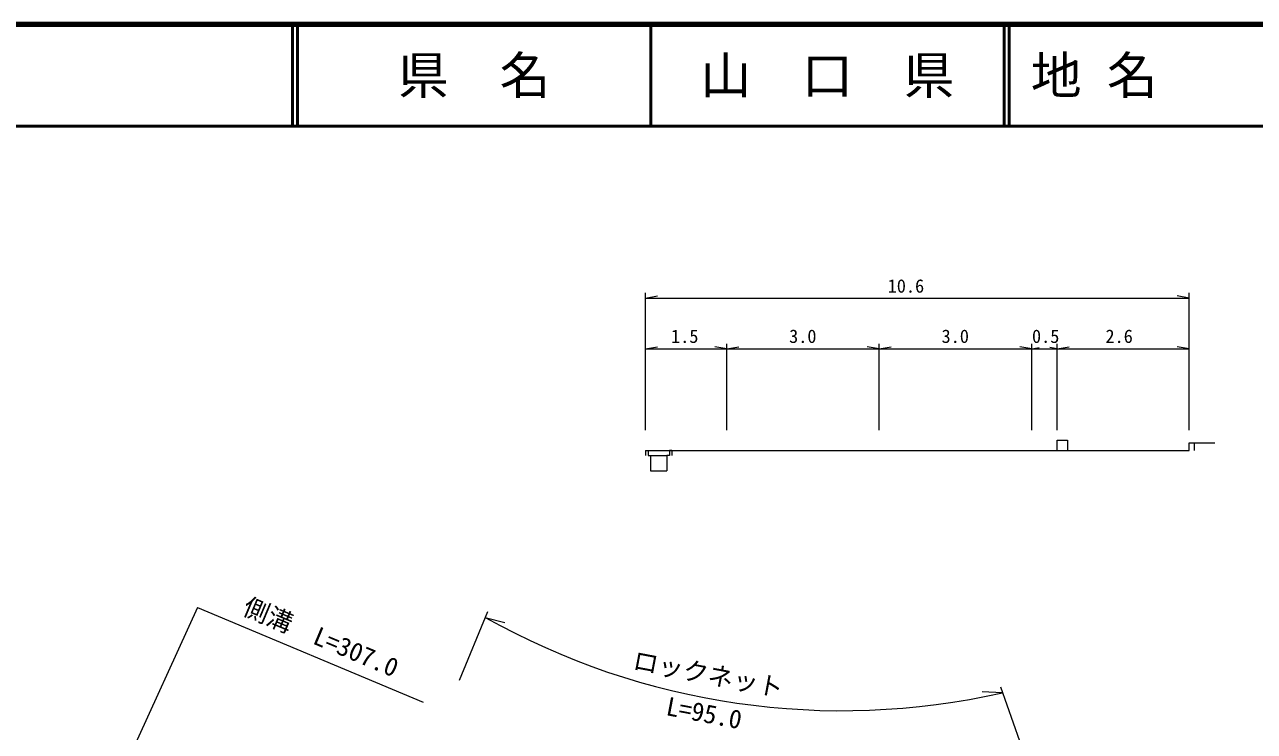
# Model space of a CAD drawing. Units: millimetres, scale not verified, with parts at other scales. Extents: x 40000 to 680000, y 20000 to 380000.
# Drawn here: x 271390 to 392383, y 310398 to 380000 of the extents above; entities that cross this region are included whole.
import ezdxf
from ezdxf.enums import TextEntityAlignment as Align

# ---------------------------------------------------------------- set-up
doc = ezdxf.new("R2010")
doc.units = ezdxf.units.MM
doc.header["$LTSCALE"] = 1000
for name, color, linetype, lineweight in [('M-BGD', 7, 'Continuous', 13), ('M-STR-HTXT', 7, 'Continuous', 13), ('M-TTL', 2, 'Continuous', 140), ('M-TTL-LINE', 7, 'Continuous', 50)]:
    doc.layers.add(name, color=color, linetype=linetype, lineweight=lineweight)
doc.layers.add('M-TTL-TXT', color=7, linetype='Continuous')
doc.styles.add('ＭＳ ゴシック', font='')
doc.styles.get('ＭＳ ゴシック').set_extended_font_data('MS Gothic')

msp = doc.modelspace()

# ---------------------------------------------------------------- linework, layer by layer
at = {"layer": 'M-BGD'}
for p, q in [((332480, 340069), (332480, 353569)), ((385980, 340069), (385980, 353569)), ((332480, 353069), (333662, 353277)), ((332480, 353069), (385980, 353069)), ((385980, 353069), (384799, 353277)), ((340480, 340069), (340480, 348569)), ((355480, 340069), (355480, 348569)), ((370480, 340069), (370480, 348569)), ((372980, 340069), (372980, 348569)), ((332480, 348069), (333662, 348277)), ((332480, 348069), (340480, 348069)), ((340480, 348069), (339299, 348277)), ((340480, 348069), (341662, 348277)), ((340480, 348069), (355480, 348069)), ((355480, 348069), (354299, 348277)), ((355480, 348069), (356662, 348277)), ((355480, 348069), (370480, 348069)), ((370480, 348069), (369299, 348277)), ((370480, 348069), (371219, 348199)), ((370480, 348069), (372980, 348069)), ((372980, 348069), (372242, 348199)), ((372980, 348069), (374162, 348277)), ((372980, 348069), (385980, 348069)), ((385980, 348069), (384799, 348277)), ((372980, 338069), (372980, 339069)), ((372980, 339069), (373980, 339069)), ((373980, 339069), (373980, 338069)), ((385980, 338069), (385980, 338819)), ((385980, 338819), (388480, 338819)), ((386480, 338069), (386480, 338819)), ((332480, 338069), (340480, 338069)), ((332480, 338069), (332730, 338069)), ((332480, 338069), (332480, 337569)), ((332730, 338069), (332730, 337569)), ((335080, 338069), (334830, 338069)), ((334830, 338069), (334830, 337569)), ((335080, 338069), (335080, 337569)), ((340480, 338069), (355480, 338069)), ((355480, 338069), (370480, 338069)), ((370480, 338069), (372980, 338069)), ((372980, 338069), (385980, 338069)), ((332730, 337569), (332980, 337569)), ((332980, 337569), (332980, 336069)), ((332980, 337569), (334580, 337569)), ((334830, 337569), (334580, 337569)), ((334580, 337569), (334580, 336069)), ((332980, 336069), (334580, 336069))]:
    msp.add_line(p, q, dxfattribs=at)
at = {"layer": 'M-STR-HTXT'}
for p, q in [((288401, 322594), (271976, 286526)), ((288401, 322594), (310609, 313263)), ((316934, 322171), (314140, 315398)), ((316709, 321627), (318647, 321131)), ((367395, 314805), (373914, 296432)), ((367607, 314209), (365608, 314287))]:
    msp.add_line(p, q, dxfattribs=at)
msp.add_arc((351791, 384020), 71580, 240.65212, 282.76451, dxfattribs=at)
at = {"layer": 'M-TTL'}
msp.add_line((680000, 380000), (40000, 380000), dxfattribs=at)
at = {"layer": 'M-TTL-LINE'}
for p, q in [((297750, 380000), (297750, 370000)), ((298250, 380000), (298250, 370000)), ((333000, 380000), (333000, 370000)), ((367750, 380000), (367750, 370000)), ((368250, 380000), (368250, 370000)), ((40000, 370000), (680000, 370000))]:
    msp.add_line(p, q, dxfattribs=at)

# ---------------------------------------------------------------- texts
at = {"layer": 'M-BGD', "style": 'ＭＳ ゴシック'}
for s, p in [('10.6', (356302, 353206)), ('1.5', (334992, 348256)), ('3.0', (346604, 348256)), ('3.0', (361604, 348256)), ('0.5', (370501, 348256)), ('2.6', (377729, 348256))]:
    msp.add_text(s, height=1320, dxfattribs=at).set_placement(p, align=Align.BOTTOM_LEFT)
at = {"layer": 'M-STR-HTXT', "style": 'ＭＳ ゴシック'}
for s, rotation, p in [('側溝\u3000L=307.0', 337.209, (292500, 321482)), ('ロックネット', 349.194, (331014, 316007)), ('L=95.0', 349.194, (334301, 311478))]:
    msp.add_text(s, height=1833, rotation=rotation, dxfattribs=at).set_placement(p, align=Align.BOTTOM_LEFT)
at = {"layer": 'M-TTL-TXT', "style": 'ＭＳ ゴシック'}
for s, p in [('県\u3000名', (315625, 375000)), ('山\u3000口\u3000県', (350375, 375000))]:
    msp.add_text(s, height=3666, dxfattribs=at).set_placement(p, align=Align.MIDDLE_CENTER)
msp.add_text('地 名', height=3666, dxfattribs=at).set_placement((370380, 375000), align=Align.MIDDLE_LEFT)

doc.saveas('drawing.dxf')
